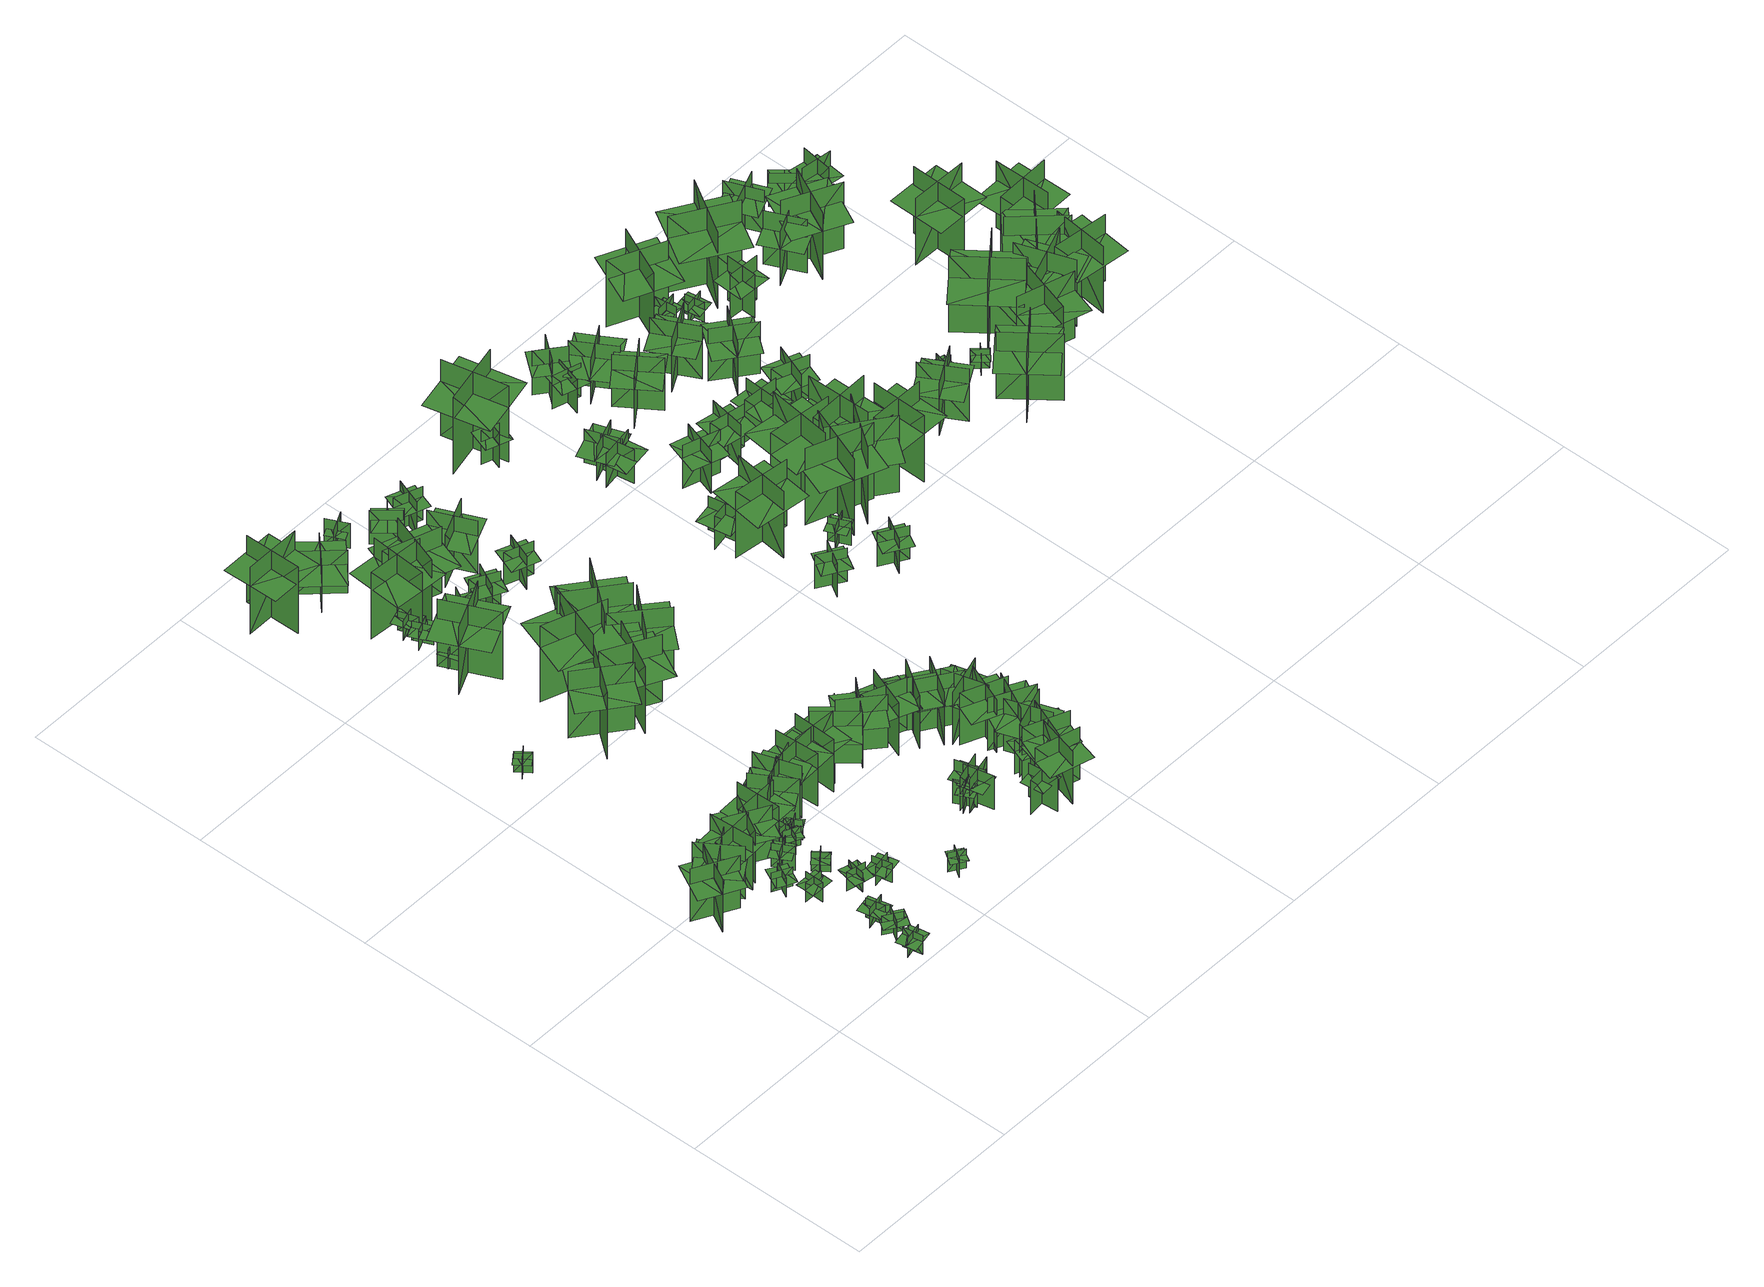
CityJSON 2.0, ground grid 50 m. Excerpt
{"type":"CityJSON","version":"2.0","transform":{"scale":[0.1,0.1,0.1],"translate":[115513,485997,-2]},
"CityObjects":{
"tree1":{"type":"SolitaryVegetationObject","geometry":[{"type":"MultiSurface","lod":"1","boundaries":[[[0,1,2]],[[0,2,3]],[[4,5,6]],[[4,6,7]],[[8,9,10]],[[8,10,11]],[[8,11,12]],[[8,12,13]]]}]},
"tree2":{"type":"SolitaryVegetationObject","geometry":[{"type":"MultiSurface","lod":"1","boundaries":[[[14,15,16]],[[14,16,17]],[[18,19,20]],[[18,20,21]],[[22,23,24]],[[22,24,25]],[[22,25,26]],[[22,26,27]]]}]},
"tree3":{"type":"SolitaryVegetationObject","geometry":[{"type":"MultiSurface","lod":"1","boundaries":[[[28,29,30]],[[28,30,31]],[[32,33,34]],[[32,34,35]],[[36,37,38]],[[36,38,39]],[[36,39,40]],[[36,40,41]]]}]},
"tree4":{"type":"SolitaryVegetationObject","geometry":[{"type":"MultiSurface","lod":"1","boundaries":[[[42,43,44]],[[42,44,45]],[[46,47,48]],[[46,48,49]],[[50,51,52]],[[50,52,53]],[[50,53,54]],[[50,54,55]]]}]},
"tree5":{"type":"SolitaryVegetationObject","geometry":[{"type":"MultiSurface","lod":"1","boundaries":[[[56,57,58]],[[56,58,59]],[[60,61,62]],[[60,62,63]],[[64,65,66]],[[64,66,67]],[[64,67,68]],[[64,68,69]]]}]},
"tree6":{"type":"SolitaryVegetationObject","geometry":[{"type":"MultiSurface","lod":"1","boundaries":[[[70,71,72]],[[70,72,73]],[[74,75,76]],[[74,76,77]],[[78,79,80]],[[78,80,81]],[[78,81,82]],[[78,82,83]]]}]},
"tree7":{"type":"SolitaryVegetationObject","geometry":[{"type":"MultiSurface","lod":"1","boundaries":[[[84,85,86]],[[84,86,87]],[[88,89,90]],[[88,90,91]],[[92,93,94]],[[92,94,95]],[[92,95,96]],[[92,96,97]]]}]},
"tree8":{"type":"SolitaryVegetationObject","geometry":[{"type":"MultiSurface","lod":"1","boundaries":[[[98,99,100]],[[98,100,101]],[[102,103,104]],[[102,104,105]],[[106,107,108]],[[106,108,109]],[[106,109,110]],[[106,110,111]]]}]},
"tree9":{"type":"SolitaryVegetationObject","geometry":[{"type":"MultiSurface","lod":"1","boundaries":[[[112,113,114]],[[112,114,115]],[[116,117,118]],[[116,118,119]],[[120,121,122]],[[120,122,123]],[[120,123,124]],[[120,124,125]]]}]},
"tree10":{"type":"SolitaryVegetationObject","geometry":[{"type":"MultiSurface","lod":"1","boundaries":[[[126,127,128]],[[126,128,129]],[[130,131,132]],[[130,132,133]],[[134,135,136]],[[134,136,137]],[[134,137,138]],[[134,138,139]]]}]},
"tree11":{"type":"SolitaryVegetationObject","geometry":[{"type":"MultiSurface","lod":"1","boundaries":[[[140,141,142]],[[140,142,143]],[[144,145,146]],[[144,146,147]],[[148,149,150]],[[148,150,151]],[[148,151,152]],[[148,152,153]]]}]},
"tree12":{"type":"SolitaryVegetationObject","geometry":[{"type":"MultiSurface","lod":"1","boundaries":[[[154,155,156]],[[154,156,157]],[[158,159,160]],[[158,160,161]],[[162,163,164]],[[162,164,165]],[[162,165,166]],[[162,166,167]]]}]},
"tree13":{"type":"SolitaryVegetationObject","geometry":[{"type":"MultiSurface","lod":"1","boundaries":[[[168,169,170]],[[168,170,171]],[[172,173,174]],[[172,174,175]],[[176,177,178]],[[176,178,179]],[[176,179,180]],[[176,180,181]]]}]},
"tree14":{"type":"SolitaryVegetationObject","geometry":[{"type":"MultiSurface","lod":"1","boundaries":[[[182,183,184]],[[182,184,185]],[[186,187,188]],[[186,188,189]],[[190,191,192]],[[190,192,193]],[[190,193,194]],[[190,194,195]]]}]},
"tree15":{"type":"SolitaryVegetationObject","geometry":[{"type":"MultiSurface","lod":"1","boundaries":[[[196,197,198]],[[196,198,199]],[[200,201,202]],[[200,202,203]],[[204,205,206]],[[204,206,207]],[[204,207,208]],[[204,208,209]]]}]},
"tree16":{"type":"SolitaryVegetationObject","geometry":[{"type":"MultiSurface","lod":"1","boundaries":[[[210,211,212]],[[210,212,213]],[[214,215,216]],[[214,216,217]],[[218,219,220]],[[218,220,221]],[[218,221,222]],[[218,222,223]]]}]},
"tree17":{"type":"SolitaryVegetationObject","geometry":[{"type":"MultiSurface","lod":"1","boundaries":[[[224,225,226]],[[224,226,227]],[[228,229,230]],[[228,230,231]],[[232,233,234]],[[232,234,235]],[[232,235,236]],[[232,236,237]]]}]},
"tree18":{"type":"SolitaryVegetationObject","geometry":[{"type":"MultiSurface","lod":"1","boundaries":[[[238,239,240]],[[238,240,241]],[[242,243,244]],[[242,244,245]],[[246,247,248]],[[246,248,249]],[[246,249,250]],[[246,250,251]]]}]},
"tree19":{"type":"SolitaryVegetationObject","geometry":[{"type":"MultiSurface","lod":"1","boundaries":[[[252,253,254]],[[252,254,255]],[[256,257,258]],[[256,258,259]],[[260,261,262]],[[260,262,263]],[[260,263,264]],[[260,264,265]]]}]},
"tree20":{"type":"SolitaryVegetationObject","geometry":[{"type":"MultiSurface","lod":"1","boundaries":[[[266,267,268]],[[266,268,269]],[[270,271,272]],[[270,272,273]],[[274,275,276]],[[274,276,277]],[[274,277,278]],[[274,278,279]]]}]},
"tree21":{"type":"SolitaryVegetationObject","geometry":[{"type":"MultiSurface","lod":"1","boundaries":[[[280,281,282]],[[280,282,283]],[[284,285,286]],[[284,286,287]],[[288,289,290]],[[288,290,291]],[[288,291,292]],[[288,292,293]]]}]},
"tree22":{"type":"SolitaryVegetationObject","geometry":[{"type":"MultiSurface","lod":"1","boundaries":[[[294,295,296]],[[294,296,297]],[[298,299,300]],[[298,300,301]],[[302,303,304]],[[302,304,305]],[[302,305,306]],[[302,306,307]]]}]},
"tree23":{"type":"SolitaryVegetationObject","geometry":[{"type":"MultiSurface","lod":"1","boundaries":[[[308,309,310]],[[308,310,311]],[[312,313,314]],[[312,314,315]],[[316,317,318]],[[316,318,319]],[[316,319,320]],[[316,320,321]]]}]},
"tree24":{"type":"SolitaryVegetationObject","geometry":[{"type":"MultiSurface","lod":"1","boundaries":[[[322,323,324]],[[322,324,325]],[[326,327,328]],[[326,328,329]],[[330,331,332]],[[330,332,333]],[[330,333,334]],[[330,334,335]]]}]},
"tree25":{"type":"SolitaryVegetationObject","geometry":[{"type":"MultiSurface","lod":"1","boundaries":[[[336,337,338]],[[336,338,339]],[[340,341,342]],[[340,342,343]],[[344,345,346]],[[344,346,347]],[[344,347,348]],[[344,348,349]]]}]},
"tree26":{"type":"SolitaryVegetationObject","geometry":[{"type":"MultiSurface","lod":"1","boundaries":[[[350,351,352]],[[350,352,353]],[[354,355,356]],[[354,356,357]],[[358,359,360]],[[358,360,361]],[[358,361,362]],[[358,362,363]]]}]},
"tree27":{"type":"SolitaryVegetationObject","geometry":[{"type":"MultiSurface","lod":"1","boundaries":[[[364,365,366]],[[364,366,367]],[[368,369,370]],[[368,370,371]],[[372,373,374]],[[372,374,375]],[[372,375,376]],[[372,376,377]]]}]},
"tree28":{"type":"SolitaryVegetationObject","geometry":[{"type":"MultiSurface","lod":"1","boundaries":[[[378,379,380]],[[378,380,381]],[[382,383,384]],[[382,384,385]],[[386,387,388]],[[386,388,389]],[[386,389,390]],[[386,390,391]]]}]},
"tree29":{"type":"SolitaryVegetationObject","geometry":[{"type":"MultiSurface","lod":"1","boundaries":[[[392,393,394]],[[392,394,395]],[[396,397,398]],[[396,398,399]],[[400,401,402]],[[400,402,403]],[[400,403,404]],[[400,404,405]]]}]},
"tree30":{"type":"SolitaryVegetationObject","geometry":[{"type":"MultiSurface","lod":"1","boundaries":[[[406,407,408]],[[406,408,409]],[[410,411,412]],[[410,412,413]],[[414,415,416]],[[414,416,417]],[[414,417,418]],[[414,418,419]]]}]},
"tree31":{"type":"SolitaryVegetationObject","geometry":[{"type":"MultiSurface","lod":"1","boundaries":[[[420,421,422]],[[420,422,423]],[[424,425,426]],[[424,426,427]],[[428,429,430]],[[428,430,431]],[[428,431,432]],[[428,432,433]]]}]},
"tree32":{"type":"SolitaryVegetationObject","geometry":[{"type":"MultiSurface","lod":"1","boundaries":[[[434,435,436]],[[434,436,437]],[[438,439,440]],[[438,440,441]],[[442,443,444]],[[442,444,445]],[[442,445,446]],[[442,446,447]]]}]},
"tree33":{"type":"SolitaryVegetationObject","geometry":[{"type":"MultiSurface","lod":"1","boundaries":[[[448,449,450]],[[448,450,451]],[[452,453,454]],[[452,454,455]],[[456,457,458]],[[456,458,459]],[[456,459,460]],[[456,460,461]]]}]},
"tree34":{"type":"SolitaryVegetationObject","geometry":[{"type":"MultiSurface","lod":"1","boundaries":[[[462,463,464]],[[462,464,465]],[[466,467,468]],[[466,468,469]],[[470,471,472]],[[470,472,473]],[[470,473,474]],[[470,474,475]]]}]},
"tree35":{"type":"SolitaryVegetationObject","geometry":[{"type":"MultiSurface","lod":"1","boundaries":[[[476,477,478]],[[476,478,479]],[[480,481,482]],[[480,482,483]],[[484,485,486]],[[484,486,487]],[[484,487,488]],[[484,488,489]]]}]},
"tree36":{"type":"SolitaryVegetationObject","geometry":[{"type":"MultiSurface","lod":"1","boundaries":[[[490,491,492]],[[490,492,493]],[[494,495,496]],[[494,496,497]],[[498,499,500]],[[498,500,501]],[[498,501,502]],[[498,502,503]]]}]},
"tree37":{"type":"SolitaryVegetationObject","geometry":[{"type":"MultiSurface","lod":"1","boundaries":[[[504,505,506]],[[504,506,507]],[[508,509,510]],[[508,510,511]],[[512,513,514]],[[512,514,515]],[[512,515,516]],[[512,516,517]]]}]},
"tree38":{"type":"SolitaryVegetationObject","geometry":[{"type":"MultiSurface","lod":"1","boundaries":[[[518,519,520]],[[518,520,521]],[[522,523,524]],[[522,524,525]],[[526,527,528]],[[526,528,529]],[[526,529,530]],[[526,530,531]]]}]},
"tree39":{"type":"SolitaryVegetationObject","geometry":[{"type":"MultiSurface","lod":"1","boundaries":[[[532,533,534]],[[532,534,535]],[[536,537,538]],[[536,538,539]],[[540,541,542]],[[540,542,543]],[[540,543,544]],[[540,544,545]]]}]},
"tree40":{"type":"SolitaryVegetationObject","geometry":[{"type":"MultiSurface","lod":"1","boundaries":[[[546,547,548]],[[546,548,549]],[[550,551,552]],[[550,552,553]],[[554,555,556]],[[554,556,557]],[[554,557,558]],[[554,558,559]]]}]},
"tree41":{"type":"SolitaryVegetationObject","geometry":[{"type":"MultiSurface","lod":"1","boundaries":[[[560,561,562]],[[560,562,563]],[[564,565,566]],[[564,566,567]],[[568,569,570]],[[568,570,571]],[[568,571,572]],[[568,572,573]]]}]},
"tree42":{"type":"SolitaryVegetationObject","geometry":[{"type":"MultiSurface","lod":"1","boundaries":[[[574,575,576]],[[574,576,577]],[[578,579,580]],[[578,580,581]],[[582,583,584]],[[582,584,585]],[[582,585,586]],[[582,586,587]]]}]},
"tree43":{"type":"SolitaryVegetationObject","geometry":[{"type":"MultiSurface","lod":"1","boundaries":[[[588,589,590]],[[588,590,591]],[[592,593,594]],[[592,594,595]],[[596,597,598]],[[596,598,599]],[[596,599,600]],[[596,600,601]]]}]},
"tree44":{"type":"SolitaryVegetationObject","geometry":[{"type":"MultiSurface","lod":"1","boundaries":[[[602,603,604]],[[602,604,605]],[[606,607,608]],[[606,608,609]],[[610,611,612]],[[610,612,613]],[[610,613,614]],[[610,614,615]]]}]},
"tree45":{"type":"SolitaryVegetationObject","geometry":[{"type":"MultiSurface","lod":"1","boundaries":[[[616,617,618]],[[616,618,619]],[[620,621,622]],[[620,622,623]],[[624,625,626]],[[624,626,627]],[[624,627,628]],[[624,628,629]]]}]},
"tree46":{"type":"SolitaryVegetationObject","geometry":[{"type":"MultiSurface","lod":"1","boundaries":[[[630,631,632]],[[630,632,633]],[[634,635,636]],[[634,636,637]],[[638,639,640]],[[638,640,641]],[[638,641,642]],[[638,642,643]]]}]},
"tree47":{"type":"SolitaryVegetationObject","geometry":[{"type":"MultiSurface","lod":"1","boundaries":[[[644,645,646]],[[644,646,647]],[[648,649,650]],[[648,650,651]],[[652,653,654]],[[652,654,655]],[[652,655,656]],[[652,656,657]]]}]},
"tree48":{"type":"SolitaryVegetationObject","geometry":[{"type":"MultiSurface","lod":"1","boundaries":[[[658,659,660]],[[658,660,661]],[[662,663,664]],[[662,664,665]],[[666,667,668]],[[666,668,669]],[[666,670,671]],[[666,671,667]]]}]},
"tree49":{"type":"SolitaryVegetationObject","geometry":[{"type":"MultiSurface","lod":"1","boundaries":[[[672,673,674]],[[672,674,675]],[[676,677,678]],[[676,678,679]],[[680,681,682]],[[680,682,683]],[[680,683,684]],[[680,684,685]]]}]},
"tree50":{"type":"SolitaryVegetationObject","geometry":[{"type":"MultiSurface","lod":"1","boundaries":[[[686,687,688]],[[686,688,689]],[[690,691,692]],[[690,692,693]],[[694,695,696]],[[694,696,697]],[[694,697,698]],[[694,698,699]]]}]},
"tree51":{"type":"SolitaryVegetationObject","geometry":[{"type":"MultiSurface","lod":"1","boundaries":[[[700,701,702]],[[700,702,703]],[[704,705,706]],[[704,706,707]],[[708,709,710]],[[708,710,711]],[[708,711,712]],[[708,712,713]]]}]},
"tree52":{"type":"SolitaryVegetationObject","geometry":[{"type":"MultiSurface","lod":"1","boundaries":[[[714,715,716]],[[714,716,717]],[[718,719,720]],[[718,720,721]],[[722,723,724]],[[722,724,725]],[[722,725,726]],[[722,726,727]]]}]},
"tree53":{"type":"SolitaryVegetationObject","geometry":[{"type":"MultiSurface","lod":"1","boundaries":[[[728,729,730]],[[728,730,731]],[[732,733,734]],[[732,734,735]],[[736,737,738]],[[736,738,739]],[[736,739,740]],[[736,740,741]]]}]},
"tree54":{"type":"SolitaryVegetationObject","geometry":[{"type":"MultiSurface","lod":"1","boundaries":[[[742,743,744]],[[742,744,745]],[[746,747,748]],[[746,748,749]],[[750,751,752]],[[750,752,753]],[[750,753,754]],[[750,754,755]]]}]},
"tree55":{"type":"SolitaryVegetationObject","geometry":[{"type":"MultiSurface","lod":"1","boundaries":[[[756,757,758]],[[756,758,759]],[[760,761,762]],[[760,762,763]],[[764,765,766]],[[764,766,767]],[[764,767,768]],[[764,768,769]]]}]},
"tree56":{"type":"SolitaryVegetationObject","geometry":[{"type":"MultiSurface","lod":"1","boundaries":[[[770,771,772]],[[770,772,773]],[[774,775,776]],[[774,776,777]],[[778,779,780]],[[778,780,781]],[[778,781,782]],[[778,782,783]]]}]},
"tree57":{"type":"SolitaryVegetationObject","geometry":[{"type":"MultiSurface","lod":"1","boundaries":[[[784,785,786]],[[784,786,787]],[[788,789,790]],[[788,790,791]],[[792,793,794]],[[792,794,795]],[[792,795,796]],[[792,796,797]]]}]},
"tree58":{"type":"SolitaryVegetationObject","geometry":[{"type":"MultiSurface","lod":"1","boundaries":[[[798,799,800]],[[798,800,801]],[[802,803,804]],[[802,804,805]],[[806,807,808]],[[806,808,809]],[[806,809,810]],[[806,810,811]]]}]},
"tree59":{"type":"SolitaryVegetationObject","geometry":[{"type":"MultiSurface","lod":"1","boundaries":[[[812,813,814]],[[812,814,815]],[[816,817,818]],[[816,818,819]],[[820,821,822]],[[820,822,823]],[[820,823,824]],[[820,824,825]]]}]},
"tree60":{"type":"SolitaryVegetationObject","geometry":[{"type":"MultiSurface","lod":"1","boundaries":[[[826,827,828]],[[826,828,829]],[[830,831,832]],[[830,832,833]],[[834,835,836]],[[834,836,837]],[[834,837,838]],[[834,838,839]]]}]},
"tree61":{"type":"SolitaryVegetationObject","geometry":[{"type":"MultiSurface","lod":"1","boundaries":[[[840,841,842]],[[840,842,843]],[[844,845,846]],[[844,846,847]],[[848,849,850]],[[848,850,851]],[[848,851,852]],[[848,852,853]]]}]},
"tree62":{"type":"SolitaryVegetationObject","geometry":[{"type":"MultiSurface","lod":"1","boundaries":[[[854,855,856]],[[854,856,857]],[[858,859,860]],[[858,860,861]],[[862,863,864]],[[862,864,865]],[[862,865,866]],[[862,866,867]]]}]},
"tree63":{"type":"SolitaryVegetationObject","geometry":[{"type":"MultiSurface","lod":"1","boundaries":[[[868,869,870]],[[868,870,871]],[[872,873,874]],[[872,874,875]],[[876,877,878]],[[876,878,879]],[[876,880,881]],[[876,881,877]]]}]},
"tree64":{"type":"SolitaryVegetationObject","geometry":[{"type":"MultiSurface","lod":"1","boundaries":[[[882,883,884]],[[882,884,885]],[[886,887,888]],[[886,888,889]],[[890,891,892]],[[890,892,893]],[[890,893,894]],[[890,894,895]]]}]},
"tree65":{"type":"SolitaryVegetationObject","geometry":[{"type":"MultiSurface","lod":"1","boundaries":[[[896,897,898]],[[896,898,899]],[[900,901,902]],[[900,902,903]],[[904,905,906]],[[904,906,907]],[[904,907,908]],[[904,908,909]]]}]},
"tree66":{"type":"SolitaryVegetationObject","geometry":[{"type":"MultiSurface","lod":"1","boundaries":[[[910,911,912]],[[910,912,913]],[[914,915,916]],[[914,916,917]],[[918,919,920]],[[918,920,921]],[[918,921,922]],[[918,922,923]]]}]},
"tree67":{"type":"SolitaryVegetationObject","geometry":[{"type":"MultiSurface","lod":"1","boundaries":[[[924,925,926]],[[924,926,927]],[[928,929,930]],[[928,930,931]],[[932,933,934]],[[932,934,935]],[[932,935,936]],[[932,936,937]]]}]},
"tree68":{"type":"SolitaryVegetationObject","geometry":[{"type":"MultiSurface","lod":"1","boundaries":[[[938,939,940]],[[938,940,941]],[[942,943,944]],[[942,944,945]],[[946,947,948]],[[946,948,949]],[[946,949,950]],[[946,950,951]]]}]},
"tree69":{"type":"SolitaryVegetationObject","geometry":[{"type":"MultiSurface","lod":"1","boundaries":[[[952,953,954]],[[952,954,955]],[[956,957,958]],[[956,958,959]],[[960,961,962]],[[960,962,963]],[[960,963,964]],[[960,964,965]]]}]},
"tree70":{"type":"SolitaryVegetationObject","geometry":[{"type":"MultiSurface","lod":"1","boundaries":[[[966,967,968]],[[966,968,969]],[[970,971,972]],[[970,972,973]],[[974,975,976]],[[974,976,977]],[[974,977,978]],[[974,978,979]]]}]},
"tree71":{"type":"SolitaryVegetationObject","geometry":[{"type":"MultiSurface","lod":"1","boundaries":[[[980,981,982]],[[980,982,983]],[[984,985,986]],[[984,986,987]],[[988,989,990]],[[988,990,991]],[[988,991,992]],[[988,992,993]]]}]},
"tree72":{"type":"SolitaryVegetationObject","geometry":[{"type":"MultiSurface","lod":"1","boundaries":[[[994,995,996]],[[994,996,997]],[[998,999,1000]],[[998,1000,1001]],[[1002,1003,1004]],[[1002,1004,1005]],[[1002,1005,1006]],[[1002,1006,1007]]]}]},
"tree73":{"type":"SolitaryVegetationObject","geometry":[{"type":"MultiSurface","lod":"1","boundaries":[[[1008,1009,1010]],[[1008,1010,1011]],[[1012,1013,1014]],[[1012,1014,1015]],[[1016,1017,1018]],[[1016,1018,1019]],[[1016,1019,1020]],[[1016,1020,1021]]]}]},
"tree74":{"type":"SolitaryVegetationObject","geometry":[{"type":"MultiSurface","lod":"1","boundaries":[[[1022,1023,1024]],[[1022,1024,1025]],[[1026,1027,1028]],[[1026,1028,1029]],[[1030,1031,1032]],[[1030,1032,1033]],[[1030,1033,1034]],[[1030,1034,1035]]]}]},
"tree75":{"type":"SolitaryVegetationObject","geometry":[{"type":"MultiSurface","lod":"1","boundaries":[[[1036,1037,1038]],[[1036,1038,1039]],[[1040,1041,1042]],[[1040,1042,1043]],[[1044,1045,1046]],[[1044,1046,1047]],[[1044,1047,1048]],[[1044,1048,1049]]]}]},
"tree76":{"type":"SolitaryVegetationObject","geometry":[{"type":"MultiSurface","lod":"1","boundaries":[[[1050,1051,1052]],[[1050,1052,1053]],[[1054,1055,1056]],[[1054,1056,1057]],[[1058,1059,1060]],[[1058,1060,1061]],[[1058,1062,1063]],[[1058,1063,1059]]]}]},
"tree77":{"type":"SolitaryVegetationObject","geometry":[{"type":"MultiSurface","lod":"1","boundaries":[[[1064,1065,1066]],[[1064,1066,1067]],[[1068,1069,1070]],[[1068,1070,1071]],[[1072,1073,1074]],[[1072,1074,1075]],[[1072,1075,1076]],[[1072,1076,1077]]]}]},
"tree78":{"type":"SolitaryVegetationObject","geometry":[{"type":"MultiSurface","lod":"1","boundaries":[[[1078,1079,1080]],[[1078,1080,1081]],[[1082,1083,1084]],[[1082,1084,1085]],[[1086,1087,1088]],[[1086,1088,1089]],[[1086,1089,1090]],[[1086,1090,1091]]]}]},
"tree79":{"type":"SolitaryVegetationObject","geometry":[{"type":"MultiSurface","lod":"1","boundaries":[[[1092,1093,1094]],[[1092,1094,1095]],[[1096,1097,1098]],[[1096,1098,1099]],[[1100,1101,1102]],[[1100,1102,1103]],[[1100,1103,1104]],[[1100,1104,1105]]]}]},
"tree80":{"type":"SolitaryVegetationObject","geometry":[{"type":"MultiSurface","lod":"1","boundaries":[[[1106,1107,1108]],[[1106,1108,1109]],[[1110,1111,1112]],[[1110,1112,1113]],[[1114,1115,1116]],[[1114,1116,1117]],[[1114,1117,1118]],[[1114,1118,1119]]]}]},
"tree81":{"type":"SolitaryVegetationObject","geometry":[{"type":"MultiSurface","lod":"1","boundaries":[[[1120,1121,1122]],[[1120,1122,1123]],[[1124,1125,1126]],[[1124,1126,1127]],[[1128,1129,1130]],[[1128,1130,1131]],[[1128,1131,1132]],[[1128,1132,1133]]]}]},
"tree82":{"type":"SolitaryVegetationObject","geometry":[{"type":"MultiSurface","lod":"1","boundaries":[[[1134,1135,1136]],[[1134,1136,1137]],[[1138,1139,1140]],[[1138,1140,1141]],[[1142,1143,1144]],[[1142,1144,1145]],[[1142,1145,1146]],[[1142,1146,1147]]]}]},
"tree83":{"type":"SolitaryVegetationObject","geometry":[{"type":"MultiSurface","lod":"1","boundaries":[[[1148,1149,1150]],[[1148,1150,1151]],[[1152,1153,1154]],[[1152,1154,1155]],[[1156,1157,1158]],[[1156,1158,1159]],[[1156,1159,1160]],[[1156,1160,1161]]]}]},
"tree84":{"type":"SolitaryVegetationObject","geometry":[{"type":"MultiSurface","lod":"1","boundaries":[[[1162,1163,1164]],[[1162,1164,1165]],[[1166,1167,1168]],[[1166,1168,1169]],[[1170,1171,1172]],[[1170,1172,1173]],[[1170,1173,1174]],[[1170,1174,1175]]]}]},
"tree85":{"type":"SolitaryVegetationObject","geometry":[{"type":"MultiSurface","lod":"1","boundaries":[[[1176,1177,1178]],[[1176,1178,1179]],[[1180,1181,1182]],[[1180,1182,1183]],[[1184,1185,1186]],[[1184,1186,1187]],[[1184,1187,1188]],[[1184,1188,1189]]]}]},
"tree86":{"type":"SolitaryVegetationObject","geometry":[{"type":"MultiSurface","lod":"1","boundaries":[[[1190,1191,1192]],[[1190,1192,1193]],[[1194,1195,1196]],[[1194,1196,1197]],[[1198,1199,1200]],[[1198,1200,1201]],[[1198,1199,1202]],[[1198,1202,1203]]]}]},
"tree87":{"type":"SolitaryVegetationObject","geometry":[{"type":"MultiSurface","lod":"1","boundaries":[[[1204,1205,1206]],[[1204,1206,1207]],[[1208,1209,1210]],[[1208,1210,1211]],[[1212,1213,1214]],[[1212,1214,1215]],[[1212,1215,1216]],[[1212,1216,1217]]]}]},
"tree88":{"type":"SolitaryVegetationObject","geometry":[{"type":"MultiSurface","lod":"1","boundaries":[[[1218,1219,1220]],[[1218,1220,1221]],[[1222,1223,1224]],[[1222,1224,1225]],[[1226,1227,1228]],[[1226,1228,1229]],[[1226,1229,1230]],[[1226,1230,1231]]]}]},
"tree89":{"type":"SolitaryVegetationObject","geometry":[{"type":"MultiSurface","lod":"1","boundaries":[[[1232,1233,1234]],[[1232,1234,1235]],[[1236,1237,1238]],[[1236,1238,1239]],[[1240,1241,1242]],[[1240,1242,1243]],[[1240,1243,1244]],[[1240,1244,1245]]]}]},
"tree90":{"type":"SolitaryVegetationObject","geometry":[{"type":"MultiSurface","lod":"1","boundaries":[[[1246,1247,1248]],[[1246,1248,1249]],[[1250,1251,1252]],[[1250,1252,1253]],[[1254,1255,1256]],[[1254,1256,1257]],[[1254,1258,1259]],[[1254,1259,1255]]]}]},
"tree91":{"type":"SolitaryVegetationObject","geometry":[{"type":"MultiSurface","lod":"1","boundaries":[[[1260,1261,1262]],[[1260,1262,1263]],[[1264,1265,1266]],[[1264,1266,1267]],[[1268,1269,1270]],[[1268,1270,1271]],[[1268,1271,1272]],[[1268,1272,1273]]]}]},
"tree92":{"type":"SolitaryVegetationObject","geometry":[{"type":"MultiSurface","lod":"1","boundaries":[[[1274,1275,1276]],[[1274,1276,1277]],[[1278,1279,1280]],[[1278,1280,1281]],[[1282,1283,1284]],[[1282,1284,1285]],[[1282,1285,1286]],[[1282,1286,1287]]]}]},
"tree93":{"type":"SolitaryVegetationObject","geometry":[{"type":"MultiSurface","lod":"1","boundaries":[[[1288,1289,1290]],[[1288,1290,1291]],[[1292,1293,1294]],[[1292,1294,1295]],[[1296,1297,1298]],[[1296,1298,1299]],[[1296,1299,1300]],[[1296,1300,1301]]]}]},
"tree94":{"type":"SolitaryVegetationObject","geometry":[{"type":"MultiSurface","lod":"1","boundaries":[[[1302,1303,1304]],[[1302,1304,1305]],[[1306,1307,1308]],[[1306,1308,1309]],[[1310,1311,1312]],[[1310,1312,1313]],[[1310,1314,1315]],[[1310,1315,1311]]]}]},
"tree95":{"type":"SolitaryVegetationObject","geometry":[{"type":"MultiSurface","lod":"1","boundaries":[[[1316,1317,1318]],[[1316,1318,1319]],[[1320,1321,1322]],[[1320,1322,1323]],[[1324,1325,1326]],[[1324,1326,1327]],[[1324,1327,1328]],[[1324,1328,1329]]]}]},
"tree96":{"type":"SolitaryVegetationObject","geometry":[{"type":"MultiSurface","lod":"1","boundaries":[[[1330,1331,1332]],[[1330,1332,1333]],[[1334,1335,1336]],[[1334,1336,1337]],[[1338,1339,1340]],[[1338,1340,1341]],[[1338,1341,1342]],[[1338,1342,1343]]]}]},
"tree97":{"type":"SolitaryVegetationObject","geometry":[{"type":"MultiSurface","lod":"1","boundaries":[[[1344,1345,1346]],[[1344,1346,1347]],[[1348,1349,1350]],[[1348,1350,1351]],[[1352,1353,1354]],[[1352,1354,1355]],[[1352,1355,1356]],[[1352,1356,1357]]]}]},
"tree98":{"type":"SolitaryVegetationObject","geometry":[{"type":"MultiSurface","lod":"1","boundaries":[[[1358,1359,1360]],[[1358,1360,1361]],[[1362,1363,1364]],[[1362,1364,1365]],[[1366,1367,1368]],[[1366,1368,1369]],[[1366,1369,1370]],[[1366,1370,1371]]]}]},
"tree99":{"type":"SolitaryVegetationObject","geometry":[{"type":"MultiSurface","lod":"1","boundaries":[[[1372,1373,1374]],[[1372,1374,1375]],[[1376,1377,1378]],[[1376,1378,1379]],[[1380,1381,1382]],[[1380,1382,1383]],[[1380,1383,1384]],[[1380,1384,1385]]]}]},
"tree100":{"type":"SolitaryVegetationObject","geometry":[{"type":"MultiSurface","lod":"1","boundaries":[[[1386,1387,1388]],[[1386,1388,1389]],[[1390,1391,1392]],[[1390,1392,1393]],[[1394,1395,1396]],[[1394,1396,1397]],[[1394,1398,1399]],[[1394,1399,1395]]]}]},
"tree101":{"type":"SolitaryVegetationObject","geometry":[{"type":"MultiSurface","lod":"1","boundaries":[[[1400,1401,1402]],[[1400,1402,1403]],[[1404,1405,1406]],[[1404,1406,1407]],[[1408,1409,1410]],[[1408,1410,1411]],[[1408,1411,1412]],[[1408,1412,1413]]]}]},
"tree102":{"type":"SolitaryVegetationObject","geometry":[{"type":"MultiSurface","lod":"1","boundaries":[[[1414,1415,1416]],[[1414,1416,1417]],[[1418,1419,1420]],[[1418,1420,1421]],[[1422,1423,1424]],[[1422,1424,1425]],[[1422,1425,1426]],[[1422,1426,1427]]]}]},
"tree103":{"type":"SolitaryVegetationObject","geometry":[{"type":"MultiSurface","lod":"1","boundaries":[[[1428,1429,1430]],[[1428,1430,1431]],[[1432,1433,1434]],[[1432,1434,1435]],[[1436,1437,1438]],[[1436,1438,1439]],[[1436,1439,1440]],[[1436,1440,1441]]]}]},
"tree104":{"type":"SolitaryVegetationObject","geometry":[{"type":"MultiSurface","lod":"1","boundaries":[[[1442,1443,1444]],[[1442,1444,1445]],[[1446,1447,1448]],[[1446,1448,1449]],[[1450,1451,1452]],[[1450,1452,1453]],[[1450,1453,1454]],[[1450,1454,1455]]]}]},
"tree105":{"type":"SolitaryVegetationObject","geometry":[{"type":"MultiSurface","lod":"1","boundaries":[[[1456,1457,1458]],[[1456,1458,1459]],[[1460,1461,1462]],[[1460,1462,1463]],[[1464,1465,1466]],[[1464,1466,1467]],[[1464,1468,1469]],[[1464,1469,1465]]]}]},
"tree106":{"type":"SolitaryVegetationObject","geometry":[{"type":"MultiSurface","lod":"1","boundaries":[[[1470,1471,1472]],[[1470,1472,1473]],[[1474,1475,1476]],[[1474,1476,1477]],[[1478,1479,1480]],[[1478,1480,1481]],[[1478,1481,1482]],[[1478,1482,1483]]]}]}
},
"vertices":[
[33,482,16],[141,425,16],[141,425,186],[33,482,186],[57,404,16],[113,512,16],[113,512,186],[57,404,186],[57,404,138],[111,376,138],[167,484,138],[113,512,138],[59,540,138],[3,432,138],
[170,435,17],[101,535,17],[101,535,186],[170,435,186],[185,514,17],[85,446,17],[85,446,186],[185,514,186],[185,514,139],[151,565,139],[51,496,139],[85,446,139],[119,396,139],[220,464,139],
[297,8,25],[297,8,87],[286,60,87],[286,60,25],[267,28,25],[267,28,87],[317,39,87],[317,39,25],[259,26,67],[264,0,67],[327,13,67],[322,40,67],[316,66,67],[253,53,67],
[319,127,25],[319,127,87],[290,81,87],[290,81,25],[326,91,25],[326,91,87],[282,119,87],[282,119,25],[333,87,67],[347,110,67],[293,144,67],[278,121,67],[264,99,67],[318,64,67],
[201,440,18],[194,562,18],[194,562,188],[201,440,188],[255,501,18],[134,494,18],[134,494,188],[255,501,188],[255,501,140],[252,561,140],[130,554,140],[134,494,140],[137,433,140],[259,440,140],
[279,153,28],[279,153,90],[331,164,90],[331,164,28],[299,183,28],[299,183,90],[310,133,90],[310,133,28],[297,191,69],[271,185,69],[285,122,69],[311,128,69],[337,134,69],[323,197,69],
[216,397,29],[216,397,91],[263,373,91],[263,373,29],[250,407,29],[250,407,91],[227,361,91],[227,361,29],[254,414,71],[230,427,71],[201,369,71],[225,357,71],[249,345,71],[278,402,71],
[272,342,28],[272,342,90],[271,289,90],[271,289,28],[297,316,28],[297,316,90],[245,317,90],[245,317,28],[305,315,70],[305,342,70],[241,343,70],[241,317,70],[240,290,70],[304,289,70],
[280,556,20],[221,450,20],[221,450,189],[280,556,189],[202,534,20],[308,475,20],[308,475,189],[202,534,189],[202,534,142],[172,481,142],[279,422,142],[308,475,142],[338,529,142],[231,588,142],
[278,451,29],[305,402,29],[305,402,106],[278,451,106],[267,416,29],[316,442,29],[316,442,106],[267,416,106],[267,416,84],[281,391,84],[329,418,84],[316,442,84],[303,467,84],[254,440,84],
[386,261,26],[386,261,88],[334,272,88],[334,272,26],[356,242,26],[356,242,88],[366,293,88],[366,293,26],[354,234,68],[380,229,68],[394,292,68],[367,297,68],[341,303,68],[328,240,68],
[356,369,29],[321,342,29],[321,342,91],[356,369,91],[327,373,29],[354,338,29],[354,338,91],[327,373,91],[327,373,73],[309,359,73],[337,324,73],[354,338,73],[371,351,73],[344,386,73],
[368,525,22],[246,522,22],[246,522,191],[368,525,191],[310,582,22],[313,460,22],[313,460,191],[310,582,191],[310,582,144],[249,580,144],[252,458,144],[313,460,144],[374,461,144],[371,583,144],
[130,1103,13],[157,1068,13],[157,1068,75],[130,1103,75],[126,1073,13],[161,1101,13],[161,1101,75],[126,1073,75],[126,1073,57],[139,1056,57],[174,1083,57],[161,1101,57],[147,1118,57],[112,1091,57],
[360,473,30],[342,433,30],[342,433,92],[360,473,92],[333,464,30],[373,445,30],[373,445,92],[333,464,92],[333,464,74],[323,444,74],[363,425,74],[373,445,74],[382,465,74],[342,484,74],
[411,264,27],[411,264,89],[423,211,89],[423,211,27],[441,243,27],[441,243,89],[391,233,89],[391,233,27],[449,245,68],[443,271,68],[381,258,68],[386,232,68],[392,205,68],[455,219,68],
[356,498,28],[357,453,28],[357,453,90],[356,498,90],[335,476,28],[380,478,28],[380,478,90],[335,476,90],[335,476,72],[336,454,72],[380,456,72],[380,478,72],[379,500,72],[335,498,72],
[389,453,30],[366,491,30],[366,491,92],[389,453,92],[396,482,30],[358,459,30],[358,459,92],[396,482,92],[396,482,74],[385,500,74],[347,478,74],[358,459,74],[370,440,74],[408,463,74],
[346,585,22],[411,482,22],[411,482,191],[346,585,191],[328,506,22],[431,570,22],[431,570,191],[328,506,191],[328,506,144],[360,454,144],[463,519,144],[431,570,144],[399,622,144],[295,558,144],
[563,147,24],[538,110,24],[538,110,86],[563,147,86],[534,141,24],[571,117,24],[571,117,86],[534,141,86],[534,141,69],[522,122,69],[559,98,69],[571,117,69],[583,135,69],[546,159,69],
[446,506,22],[406,621,22],[406,621,191],[446,506,191],[482,579,22],[367,539,22],[367,539,191],[482,579,191],[482,579,144],[462,636,144],[347,597,144],[367,539,144],[386,482,144],[501,521,144],
[552,572,21],[431,566,21],[431,566,191],[552,572,191],[493,627,21],[499,505,21],[499,505,191],[493,627,191],[493,627,143],[432,624,143],[438,502,143],[499,505,143],[559,508,143],[553,630,143],
[400,1097,8],[306,974,8],[306,974,223],[400,1097,223],[298,1084,8],[420,990,8],[420,990,223],[298,1084,223],[298,1084,163],[251,1023,163],[373,928,163],[420,990,163],[468,1051,163],[345,1146,163],
[140,1921,11],[142,1766,11],[142,1766,226],[140,1921,226],[68,1847,11],[223,1849,11],[223,1849,226],[68,1847,226],[68,1847,166],[69,1770,166],[223,1772,166],[223,1849,166],[222,1926,166],[67,1925,166],
[273,1460,10],[339,1320,10],[339,1320,226],[273,1460,226],[237,1363,10],[377,1429,10],[377,1429,226],[237,1363,226],[237,1363,165],[271,1293,165],[411,1359,165],[377,1429,165],[344,1499,165],[204,1433,165],
[563,629,21],[558,508,21],[558,508,190],[563,629,190],[503,575,21],[625,570,21],[625,570,190],[503,575,190],[503,575,143],[501,514,143],[622,509,143],[625,570,143],[627,631,143],[505,636,143],
[296,1463,16],[296,1463,78],[311,1412,78],[311,1412,16],[327,1446,16],[327,1446,78],[278,1431,78],[278,1431,16],[335,1448,58],[327,1474,58],[266,1455,58],[273,1429,58],[281,1404,58],[342,1422,58],
[291,1554,17],[291,1554,79],[313,1506,79],[313,1506,17],[325,1541,17],[325,1541,79],[278,1520,79],[278,1520,17],[332,1544,59],[321,1569,59],[262,1542,59],[273,1518,59],[285,1493,59],[343,1520,59],
[528,1001,8],[391,1074,8],[391,1074,224],[528,1001,224],[498,1100,8],[425,963,8],[425,963,224],[498,1100,224],[498,1100,163],[429,1136,163],[357,999,163],[425,963,163],[494,927,163],[566,1064,163],
[279,1568,16],[279,1568,78],[330,1584,78],[330,1584,16],[296,1600,16],[296,1600,78],[312,1551,78],[312,1551,16],[294,1608,58],[268,1599,58],[288,1538,58],[313,1546,58],[339,1555,58],[319,1616,58],
[402,1100,8],[461,1267,8],[461,1267,254],[402,1100,254],[509,1151,8],[342,1209,8],[342,1209,254],[509,1151,254],[509,1151,185],[538,1234,185],[371,1293,185],[342,1209,185],[312,1126,185],[479,1067,185],
[693,234,31],[745,259,31],[745,259,108],[693,234,108],[728,222,31],[728,222,108],[703,274,108],[703,274,31],[728,222,84],[750,233,84],[729,274,84],[708,264,84],[686,253,84],[706,212,84],
[671,605,20],[580,524,20],[580,524,189],[671,605,189],[590,610,20],[671,520,20],[671,520,189],[590,610,189],[590,610,142],[544,570,142],[626,479,142],[671,520,142],[716,560,142],[635,651,142],
[393,1619,9],[239,1631,9],[239,1631,225],[393,1619,225],[326,1698,9],[315,1543,9],[315,1543,225],[326,1698,225],[326,1698,165],[249,1704,165],[237,1549,165],[315,1543,165],[392,1538,165],[403,1692,165],
[733,269,29],[751,190,29],[751,190,138],[733,269,138],[705,225,29],[705,225,138],[785,243,138],[785,243,29],[705,225,104],[713,192,104],[776,206,104],[769,239,104],[762,272,104],[698,258,104],
[228,1852,14],[228,1852,154],[311,1765,154],[311,1765,14],[309,1849,14],[309,1849,154],[225,1769,154],[225,1769,14],[322,1861,108],[281,1905,108],[176,1805,108],[218,1762,108],[259,1718,108],[364,1818,108],
[774,268,30],[696,246,30],[696,246,139],[774,268,139],[729,293,30],[729,293,139],[751,215,139],[751,215,30],[729,293,105],[696,284,105],[714,221,105],[747,231,105],[779,240,105],[761,302,105],
[412,1526,9],[374,1459,9],[374,1459,116],[412,1526,116],[363,1513,9],[429,1474,9],[429,1474,116],[363,1513,116],[363,1513,86],[343,1479,86],[410,1440,86],[429,1474,86],[449,1507,86],[382,1546,86],
[656,590,19],[748,511,19],[748,511,189],[656,590,189],[661,510,19],[741,602,19],[741,602,189],[661,510,189],[661,510,141],[708,470,141],[787,562,141],[741,602,141],[694,642,141],[615,549,141],
[455,1607,10],[308,1657,10],[308,1657,225],[455,1607,225],[410,1700,10],[360,1553,10],[360,1553,225],[410,1700,225],[410,1700,165],[337,1725,165],[287,1579,165],[360,1553,165],[433,1528,165],[483,1675,165],
[471,1128,8],[580,1268,8],[580,1268,254],[471,1128,254],[588,1142,8],[449,1251,8],[449,1251,254],[588,1142,254],[588,1142,185],[643,1212,185],[503,1321,185],[449,1251,185],[394,1181,185],[534,1072,185],
[883,133,18],[802,125,18],[802,125,127],[883,133,127],[842,166,18],[842,166,127],[850,85,127],[850,85,18],[842,166,92],[809,162,92],[815,98,92],[849,101,92],[883,104,92],[876,169,92],
[509,1033,8],[610,1151,8],[610,1151,223],[509,1033,223],[612,1041,8],[495,1142,8],[495,1142,223],[612,1041,223],[612,1041,163],[663,1099,163],[545,1200,163],[495,1142,163],[444,1083,163],[562,982,163],
[823,515,17],[709,559,17],[709,559,187],[823,515,187],[790,590,17],[747,476,17],[747,476,187],[790,590,187],[790,590,139],[734,611,139],[690,497,139],[747,476,139],[804,454,139],[847,568,139],
[515,1480,13],[446,1516,13],[446,1516,121],[515,1480,121],[500,1530,13],[464,1461,13],[464,1461,121],[500,1530,121],[500,1530,91],[465,1547,91],[430,1478,91],[464,1461,91],[499,1443,91],[534,1512,91],
[895,79,12],[927,197,12],[927,197,181],[895,79,181],[965,119,12],[848,151,12],[848,151,181],[965,119,181],[965,119,134],[981,178,134],[864,210,134],[848,151,134],[832,92,134],[949,60,134],
[394,1910,15],[421,1854,15],[421,1854,96],[394,1910,96],[380,1868,15],[435,1895,15],[435,1895,96],[380,1868,96],[386,1871,66],[397,1848,66],[436,1867,66],[425,1890,66],[414,1913,66],[375,1894,66],
[891,193,19],[913,255,19],[913,255,129],[891,193,129],[937,215,19],[874,237,19],[874,237,129],[937,215,129],[937,215,93],[874,237,93],[862,203,93],[925,181,93],[949,249,93],[886,271,93],
[877,477,16],[776,545,16],[776,545,186],[877,477,186],[862,557,16],[795,456,16],[795,456,186],[862,557,186],[862,557,138],[811,591,138],[744,489,138],[795,456,138],[845,422,138],[913,523,138],
[915,139,13],[961,252,13],[961,252,182],[915,139,182],[990,170,13],[877,216,13],[877,216,182],[990,170,182],[990,170,135],[1013,227,135],[900,272,135],[877,216,135],[854,159,135],[967,114,135],
[959,194,14],[918,309,14],[918,309,183],[959,194,183],[994,267,14],[879,226,14],[879,226,183],[994,267,183],[994,267,136],[974,324,136],[859,284,136],[879,226,136],[899,169,136],[1014,209,136],
[669,1219,13],[613,1249,13],[613,1249,122],[669,1219,122],[657,1259,13],[657,1259,122],[627,1204,122],[627,1204,13],[656,1257,87],[632,1270,87],[608,1225,87],[632,1213,87],[655,1200,87],[679,1245,87],
[826,502,14],[928,436,14],[928,436,183],[826,502,183],[842,423,14],[908,525,14],[908,525,183],[842,423,183],[842,423,136],[893,390,136],[959,492,136],[908,525,136],[857,558,136],[791,456,136],
[556,1586,11],[506,1697,11],[506,1697,181],[556,1586,181],[585,1662,11],[474,1612,11],[474,1612,181],[585,1662,181],[585,1662,133],[560,1717,133],[449,1668,133],[474,1612,133],[499,1557,133],[610,1606,133],
[514,1775,12],[463,1833,12],[463,1833,120],[514,1775,120],[517,1827,12],[459,1775,12],[459,1775,120],[517,1827,120],[517,1827,90],[492,1855,90],[434,1804,90],[459,1775,90],[485,1746,90],[543,1798,90],
[904,318,13],[950,431,13],[950,431,182],[904,318,182],[979,349,13],[866,396,13],[866,396,182],[979,349,182],[979,349,134],[1002,405,134],[890,452,134],[866,396,134],[843,339,134],[955,293,134],
[896,337,12],[1004,282,12],[1004,282,182],[896,337,182],[921,260,12],[976,369,12],[976,369,182],[921,260,182],[921,260,134],[975,233,134],[1030,341,134],[976,369,134],[921,396,134],[866,288,134],
[897,481,12],[930,364,12],[930,364,181],[897,481,181],[857,410,12],[974,444,12],[974,444,181],[857,410,181],[857,410,134],[874,352,134],[991,385,134],[974,444,134],[957,502,134],[840,469,134],
[589,1466,14],[616,1539,14],[616,1539,122],[589,1466,122],[636,1487,14],[563,1514,14],[563,1514,122],[636,1487,122],[636,1487,91],[650,1523,91],[577,1551,91],[563,1514,91],[550,1478,91],[622,1451,91],
[556,1771,11],[582,1844,11],[582,1844,119],[556,1771,119],[602,1793,11],[530,1819,11],[530,1819,119],[602,1793,119],[602,1793,89],[615,1829,89],[543,1855,89],[530,1819,89],[517,1782,89],[589,1756,89],
[1089,934,16],[1023,974,16],[1023,974,124],[1089,934,124],[1077,984,16],[1037,918,16],[1037,918,124],[1077,984,124],[1077,984,94],[1044,1004,94],[1004,938,94],[1037,918,94],[1071,898,94],[1110,964,94],
[1006,1282,15],[1006,1282,123],[1022,1190,123],[1022,1190,15],[1057,1245,15],[1057,1245,123],[968,1229,123],[968,1229,15],[1071,1247,88],[1062,1293,88],[952,1273,88],[960,1227,88],[968,1181,88],[1079,1201,88],
[886,1788,13],[823,1810,13],[823,1810,123],[886,1788,123],[863,1834,13],[842,1772,13],[842,1772,123],[863,1834,123],[863,1834,87],[842,1772,87],[876,1760,87],[898,1822,87],[829,1846,87],[807,1783,87],
[1054,1096,10],[1073,1249,10],[1073,1249,225],[1054,1096,225],[1136,1159,10],[982,1178,10],[982,1178,225],[1136,1159,225],[1136,1159,165],[1145,1235,165],[991,1255,165],[982,1178,165],[972,1101,165],[1126,1082,165],
[932,1879,10],[760,1840,10],[760,1840,256],[932,1879,256],[833,1942,10],[872,1770,10],[872,1770,256],[833,1942,256],[833,1942,187],[746,1923,187],[786,1750,187],[872,1770,187],[958,1790,187],[919,1962,187],
[955,1547,13],[955,1547,122],[1047,1561,122],[1047,1561,13],[993,1597,13],[993,1597,122],[1007,1508,122],[1007,1508,13],[991,1611,86],[945,1604,86],[962,1493,86],[1008,1500,86],[1054,1507,86],[1037,1618,86],
[1190,864,12],[1229,931,12],[1229,931,120],[1190,864,120],[1240,877,12],[1173,916,12],[1173,916,120],[1240,877,120],[1240,877,90],[1259,910,90],[1192,949,90],[1173,916,90],[1153,882,90],[1220,843,90],
[1015,1551,13],[1015,1551,122],[982,1638,122],[982,1638,13],[958,1578,13],[958,1578,122],[1043,1610,122],[1043,1610,13],[945,1573,87],[962,1529,87],[1067,1569,87],[1050,1613,87],[1034,1656,87],[929,1617,87],
[1160,1056,13],[1184,1005,13],[1184,1005,90],[1160,1056,90],[1147,1021,13],[1198,1044,13],[1198,1044,90],[1147,1021,90],[1147,1021,69],[1159,996,69],[1209,1019,69],[1198,1044,69],[1186,1069,69],[1136,1046,69],
[1067,1413,14],[1162,1383,14],[1162,1383,153],[1067,1413,153],[1097,1354,14],[1127,1449,14],[1127,1449,153],[1097,1354,153],[1097,1354,114],[1144,1339,114],[1174,1434,114],[1127,1449,114],[1079,1464,114],[1049,1369,114],
[1168,1131,8],[1334,1069,8],[1334,1069,255],[1168,1131,255],[1216,1024,8],[1278,1190,8],[1278,1190,255],[1216,1024,255],[1216,1024,186],[1299,993,186],[1361,1158,186],[1278,1190,186],[1195,1221,186],[1133,1055,186],
[1235,1129,9],[1256,1305,9],[1256,1305,256],[1235,1129,256],[1328,1201,9],[1153,1222,9],[1153,1222,256],[1328,1201,256],[1328,1201,187],[1339,1289,187],[1163,1310,187],[1153,1222,187],[1142,1134,187],[1318,1113,187],
[1202,1356,19],[1219,1454,19],[1219,1454,157],[1202,1356,157],[1257,1394,19],[1159,1411,19],[1159,1411,157],[1257,1394,157],[1257,1394,118],[1265,1443,118],[1167,1460,118],[1159,1411,118],[1150,1362,118],[1248,1345,118],
[1137,1784,12],[1063,1806,12],[1063,1806,120],[1137,1784,120],[1113,1829,12],[1091,1755,12],[1091,1755,120],[1113,1829,120],[1113,1829,90],[1076,1841,90],[1053,1767,90],[1091,1755,90],[1128,1744,90],[1150,1818,90],
[1246,1143,8],[1389,1039,8],[1389,1039,255],[1246,1143,255],[1264,1026,8],[1368,1169,8],[1368,1169,255],[1264,1026,255],[1264,1026,186],[1335,974,186],[1440,1117,186],[1368,1169,186],[1297,1222,186],[1192,1079,186],
[1133,1817,14],[1066,1869,14],[1066,1869,156],[1133,1817,156],[1125,1882,14],[1073,1814,14],[1073,1814,156],[1125,1882,156],[1125,1882,109],[1073,1814,109],[1109,1786,109],[1162,1853,109],[1088,1910,109],[1036,1843,109],
[1239,1696,12],[1140,1624,12],[1140,1624,181],[1239,1696,181],[1159,1709,12],[1230,1611,12],[1230,1611,181],[1159,1709,181],[1159,1709,133],[1110,1673,133],[1181,1575,133],[1230,1611,133],[1280,1646,133],[1208,1745,133],
[1350,1101,8],[1348,1278,8],[1348,1278,255],[1350,1101,255],[1432,1185,8],[1255,1183,8],[1255,1183,255],[1432,1185,255],[1432,1185,186],[1431,1273,186],[1254,1271,186],[1255,1183,186],[1256,1094,186],[1433,1096,186],
[1212,1730,12],[1212,1730,152],[1149,1833,152],[1149,1833,12],[1133,1751,12],[1133,1751,152],[1232,1811,152],[1232,1811,12],[1118,1741,107],[1150,1690,107],[1273,1765,107],[1241,1817,107],[1210,1868,107],[1087,1793,107],
[1371,1399,13],[1271,1405,13],[1271,1405,151],[1371,1399,151],[1327,1449,13],[1321,1349,13],[1321,1349,151],[1327,1449,151],[1327,1449,112],[1277,1452,112],[1271,1352,112],[1321,1349,112],[1371,1346,112],[1377,1446,112],
[1523,1097,10],[1368,1099,10],[1368,1099,225],[1523,1097,225],[1452,1171,10],[1449,1016,10],[1449,1016,225],[1452,1171,225],[1452,1171,165],[1374,1172,165],[1372,1018,165],[1449,1016,165],[1527,1015,165],[1529,1170,165],
[1285,1639,11],[1393,1697,11],[1393,1697,180],[1285,1639,180],[1363,1615,10],[1305,1723,11],[1305,1723,180],[1363,1615,180],[1363,1615,132],[1416,1644,132],[1359,1751,132],[1305,1723,132],[1252,1694,132],[1309,1587,132],
[1416,1361,15],[1451,1454,15],[1451,1454,154],[1416,1361,154],[1477,1388,15],[1384,1423,15],[1384,1423,154],[1477,1388,154],[1477,1388,115],[1494,1435,115],[1401,1470,115],[1384,1423,115],[1366,1376,115],[1460,1342,115],
[1364,1597,14],[1461,1524,14],[1461,1524,183],[1364,1597,183],[1375,1517,14],[1448,1614,14],[1448,1614,183],[1375,1517,183],[1375,1517,136],[1423,1480,136],[1497,1577,136],[1448,1614,136],[1399,1650,136],[1326,1553,136],
[1582,1088,12],[1687,1149,12],[1687,1149,181],[1582,1088,181],[1661,1067,12],[1599,1172,12],[1599,1172,181],[1661,1067,181],[1661,1067,134],[1713,1097,134],[1652,1202,134],[1599,1172,134],[1547,1141,134],[1608,1036,134],
[1403,1781,16],[1461,1788,16],[1461,1788,95],[1403,1781,95],[1434,1756,16],[1428,1815,16],[1428,1815,95],[1434,1756,95],[1403,1779,69],[1462,1786,69],[1458,1815,69],[1400,1808,69],[1464,1762,69],[1406,1756,69],
[1483,1823,13],[1342,1887,13],[1342,1887,228],[1483,1823,228],[1447,1920,13],[1383,1779,13],[1383,1779,228],[1447,1920,228],[1447,1920,168],[1376,1952,168],[1313,1810,168],[1383,1779,168],[1454,1747,168],[1518,1888,168],
[1466,1748,20],[1466,1748,82],[1519,1757,82],[1519,1757,20],[1488,1777,20],[1488,1777,82],[1496,1726,82],[1496,1726,20],[1487,1785,61],[1460,1781,61],[1471,1717,61],[1497,1722,61],[1523,1726,61],[1513,1789,61],
[1700,1204,17],[1744,1195,17],[1744,1195,78],[1700,1204,78],[1716,1179,17],[1726,1223,17],[1726,1223,78],[1716,1179,78],[1716,1179,61],[1738,1175,61],[1747,1218,61],[1726,1223,61],[1704,1227,61],[1695,1184,61],
[1633,1687,15],[1547,1691,15],[1547,1691,157],[1633,1687,157],[1588,1735,15],[1585,1650,15],[1585,1650,157],[1588,1735,157],[1588,1735,110],[1585,1650,110],[1631,1647,110],[1635,1733,110],[1542,1737,110],[1538,1652,110],
[1759,1070,10],[1856,949,10],[1856,949,225],[1759,1070,225],[1747,967,10],[1868,1064,10],[1868,1064,225],[1747,967,225],[1747,967,165],[1795,907,165],[1916,1004,165],[1868,1064,165],[1819,1125,165],[1698,1028,165],
[1555,1736,12],[1646,1888,12],[1646,1888,258],[1555,1736,258],[1669,1764,12],[1518,1855,12],[1518,1855,258],[1669,1764,258],[1669,1764,189],[1715,1840,189],[1563,1931,189],[1518,1855,189],[1472,1780,189],[1624,1688,189],
[1814,1139,21],[1783,1170,21],[1783,1170,82],[1814,1139,82],[1814,1168,21],[1783,1137,21],[1783,1137,82],[1814,1168,82],[1814,1168,65],[1799,1184,65],[1767,1153,65],[1783,1137,65],[1798,1121,65],[1830,1152,65],
[1728,1751,15],[1773,1657,15],[1773,1657,188],[1728,1751,188],[1702,1676,15],[1796,1721,15],[1796,1721,188],[1702,1676,188],[1702,1676,131],[1796,1721,131],[1771,1772,131],[1677,1727,131],[1726,1624,131],[1820,1669,131],
[1838,1166,13],[1977,1276,13],[1977,1276,259],[1838,1166,259],[1955,1152,13],[1845,1291,13],[1845,1291,259],[1955,1152,259],[1955,1152,190],[2024,1207,190],[1915,1346,190],[1845,1291,190],[1776,1236,190],[1885,1097,190],
[1966,1158,9],[1921,1010,9],[1921,1010,225],[1966,1158,225],[1874,1110,9],[2023,1065,9],[2023,1065,225],[1874,1110,225],[1874,1110,164],[1852,1035,164],[2000,991,164],[2023,1065,164],[2045,1139,164],[1897,1184,164],
[1750,1716,12],[1889,1648,12],[1889,1648,227],[1750,1716,227],[1783,1618,12],[1851,1757,12],[1851,1757,227],[1783,1618,227],[1783,1618,167],[1852,1584,167],[1921,1723,167],[1851,1757,167],[1781,1791,167],[1713,1652,167],
[1806,1816,13],[1768,1908,13],[1768,1908,151],[1806,1816,151],[1832,1877,13],[1740,1839,13],[1740,1839,151],[1832,1877,151],[1832,1877,113],[1813,1923,113],[1721,1885,113],[1740,1839,113],[1759,1793,113],[1851,1831,113],
[1961,1129,9],[2106,1183,9],[2106,1183,224],[1961,1129,224],[2054,1086,9],[2000,1231,9],[2000,1231,224],[2054,1086,224],[2054,1086,164],[2127,1113,164],[2072,1258,164],[2000,1231,164],[1927,1203,164],[1982,1058,164],
[1945,1727,14],[1879,1736,14],[1879,1736,125],[1945,1727,125],[1914,1767,14],[1905,1702,14],[1905,1702,125],[1914,1767,125],[1914,1767,89],[1905,1702,89],[1941,1697,89],[1950,1762,89],[1878,1772,89],[1869,1707,89],
[1876,1863,14],[1928,1805,14],[1928,1805,121],[1876,1863,121],[1873,1812,14],[1931,1863,14],[1931,1863,121],[1873,1812,121],[1873,1812,91],[1899,1783,91],[1956,1834,91],[1931,1863,91],[1905,1892,91],[1847,1841,91],
[2129,1072,5],[2146,1226,5],[2146,1226,220],[2129,1072,220],[2210,1136,5],[2056,1154,5],[2056,1154,220],[2210,1136,220],[2210,1136,160],[2218,1213,160],[2064,1231,160],[2056,1154,160],[2047,1077,160],[2201,1059,160],
[2048,1302,9],[2155,1190,9],[2155,1190,224],[2048,1302,224],[2045,1198,9],[2157,1305,9],[2157,1305,224],[2045,1198,224],[2045,1198,164],[2099,1142,164],[2211,1249,164],[2157,1305,164],[2104,1361,164],[1992,1255,164],
[2034,1562,10],[2031,1407,10],[2031,1407,225],[2034,1562,225],[1959,1490,10],[2114,1488,10],[2114,1488,225],[1959,1490,225],[1959,1490,165],[1958,1413,165],[2113,1410,165],[2114,1488,165],[2115,1565,165],[1960,1568,165],
[1965,1835,14],[1953,1750,14],[1953,1750,155],[1965,1835,155],[1913,1795,14],[1997,1783,14],[1997,1783,155],[1913,1795,155],[1913,1795,109],[1997,1783,109],[2004,1829,109],[1920,1842,109],[1906,1749,109],[1991,1737,109],
[2177,1282,4],[2175,1437,4],[2175,1437,219],[2177,1282,219],[2250,1356,4],[2095,1353,4],[2095,1353,219],[2250,1356,219],[2250,1356,159],[2248,1433,159],[2093,1431,159],[2095,1353,159],[2096,1276,159],[2251,1278,159]
]}
